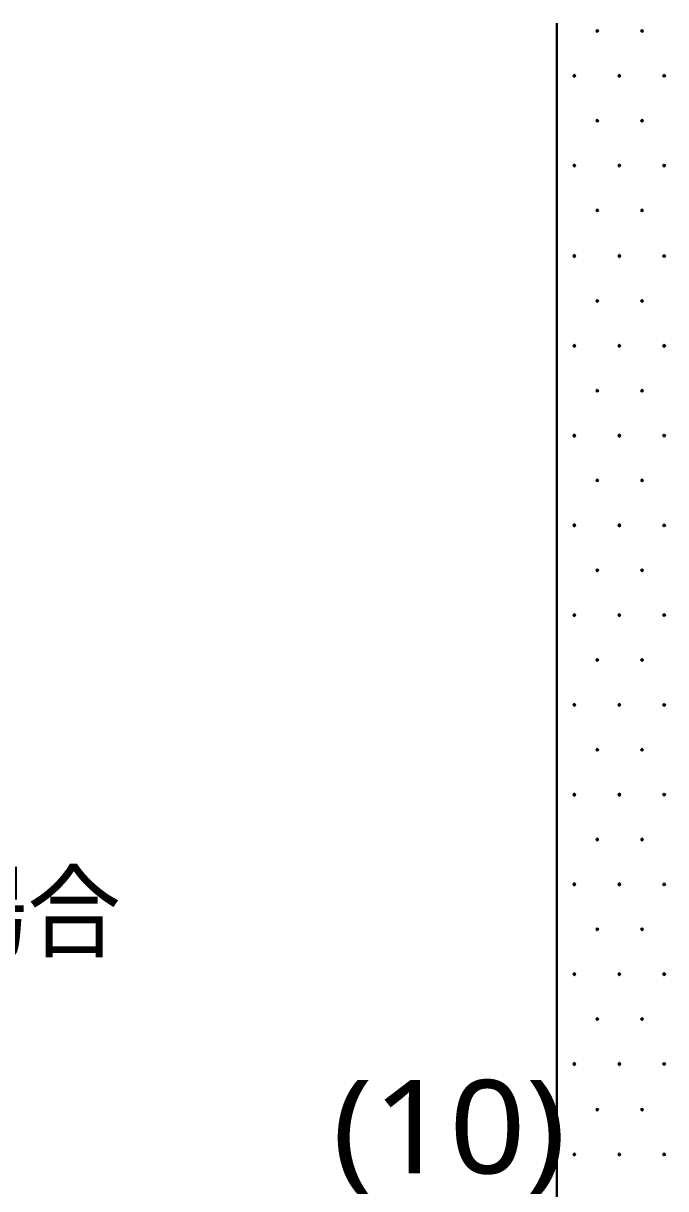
# Model space of a CAD drawing. Header units: millimetres. Extents: x 0 to 420, y 0 to 297.
# Drawn here: x 312.97 to 330.83, y 232.77 to 265.2 of the extents above; entities that cross this region are included whole.
import ezdxf
from ezdxf.enums import TextEntityAlignment as Align

# ---------------------------------------------------------------- set-up
doc = ezdxf.new("R2010")
doc.units = ezdxf.units.MM
doc.styles.add('kst32b', font='NotoSansJP-Variable.ttf')

msp = doc.modelspace()

# ---------------------------------------------------------------- hatches: boundary and pattern name
for points in [[(328.93, 265.028), (328.909, 265.007), (328.888, 264.985), (328.909, 264.964), (328.93, 264.943), (328.951, 264.964), (328.972, 264.985), (328.951, 265.007), (328.93, 265.028)], [(330.179, 265.028), (330.158, 265.007), (330.137, 264.985), (330.158, 264.964), (330.179, 264.943), (330.2, 264.964), (330.221, 264.985), (330.2, 265.007), (330.179, 265.028)], [(328.295, 263.779), (328.274, 263.758), (328.253, 263.737), (328.274, 263.715), (328.295, 263.694), (328.316, 263.715), (328.337, 263.737), (328.316, 263.758), (328.295, 263.779)], [(329.544, 263.779), (329.523, 263.758), (329.502, 263.737), (329.523, 263.715), (329.544, 263.694), (329.565, 263.715), (329.586, 263.737), (329.565, 263.758), (329.544, 263.779)], [(330.793, 263.779), (330.771, 263.758), (330.75, 263.737), (330.771, 263.715), (330.793, 263.694), (330.814, 263.715), (330.835, 263.737), (330.814, 263.758), (330.793, 263.779)], [(328.93, 262.53), (328.909, 262.509), (328.888, 262.488), (328.909, 262.467), (328.93, 262.446), (328.951, 262.467), (328.972, 262.488), (328.951, 262.509), (328.93, 262.53)], [(330.179, 262.53), (330.158, 262.509), (330.137, 262.488), (330.158, 262.467), (330.179, 262.446), (330.2, 262.467), (330.221, 262.488), (330.2, 262.509), (330.179, 262.53)], [(328.295, 261.281), (328.274, 261.26), (328.253, 261.239), (328.274, 261.218), (328.295, 261.197), (328.316, 261.218), (328.337, 261.239), (328.316, 261.26), (328.295, 261.281)], [(329.544, 261.281), (329.523, 261.26), (329.502, 261.239), (329.523, 261.218), (329.544, 261.197), (329.565, 261.218), (329.586, 261.239), (329.565, 261.26), (329.544, 261.281)], [(330.793, 261.281), (330.771, 261.26), (330.75, 261.239), (330.771, 261.218), (330.793, 261.197), (330.814, 261.218), (330.835, 261.239), (330.814, 261.26), (330.793, 261.281)], [(328.93, 260.032), (328.909, 260.011), (328.888, 259.99), (328.909, 259.969), (328.93, 259.948), (328.951, 259.969), (328.972, 259.99), (328.951, 260.011), (328.93, 260.032)], [(330.179, 260.032), (330.158, 260.011), (330.137, 259.99), (330.158, 259.969), (330.179, 259.948), (330.2, 259.969), (330.221, 259.99), (330.2, 260.011), (330.179, 260.032)], [(328.295, 258.762), (328.274, 258.741), (328.253, 258.72), (328.274, 258.699), (328.295, 258.678), (328.316, 258.699), (328.337, 258.72), (328.316, 258.741), (328.295, 258.762)], [(329.544, 258.762), (329.523, 258.741), (329.502, 258.72), (329.523, 258.699), (329.544, 258.678), (329.565, 258.699), (329.586, 258.72), (329.565, 258.741), (329.544, 258.762)], [(330.793, 258.762), (330.771, 258.741), (330.75, 258.72), (330.771, 258.699), (330.793, 258.678), (330.814, 258.699), (330.835, 258.72), (330.814, 258.741), (330.793, 258.762)], [(328.93, 257.514), (328.909, 257.492), (328.888, 257.471), (328.909, 257.45), (328.93, 257.429), (328.951, 257.45), (328.972, 257.471), (328.951, 257.492), (328.93, 257.514)], [(330.179, 257.514), (330.158, 257.492), (330.137, 257.471), (330.158, 257.45), (330.179, 257.429), (330.2, 257.45), (330.221, 257.471), (330.2, 257.492), (330.179, 257.514)], [(328.295, 256.265), (328.274, 256.244), (328.253, 256.222), (328.274, 256.201), (328.295, 256.18), (328.316, 256.201), (328.337, 256.222), (328.316, 256.244), (328.295, 256.265)], [(329.544, 256.265), (329.523, 256.244), (329.502, 256.222), (329.523, 256.201), (329.544, 256.18), (329.565, 256.201), (329.586, 256.222), (329.565, 256.244), (329.544, 256.265)], [(330.793, 256.265), (330.771, 256.244), (330.75, 256.222), (330.771, 256.201), (330.793, 256.18), (330.814, 256.201), (330.835, 256.222), (330.814, 256.244), (330.793, 256.265)], [(328.93, 255.016), (328.909, 254.995), (328.888, 254.974), (328.909, 254.953), (328.93, 254.931), (328.951, 254.953), (328.972, 254.974), (328.951, 254.995), (328.93, 255.016)], [(330.179, 255.016), (330.158, 254.995), (330.137, 254.974), (330.158, 254.953), (330.179, 254.931), (330.2, 254.953), (330.221, 254.974), (330.2, 254.995), (330.179, 255.016)], [(328.295, 253.767), (328.274, 253.746), (328.253, 253.725), (328.274, 253.704), (328.295, 253.682), (328.316, 253.704), (328.337, 253.725), (328.316, 253.746), (328.295, 253.767)], [(329.544, 253.767), (329.523, 253.746), (329.502, 253.725), (329.523, 253.704), (329.544, 253.682), (329.565, 253.704), (329.586, 253.725), (329.565, 253.746), (329.544, 253.767)], [(330.793, 253.767), (330.771, 253.746), (330.75, 253.725), (330.771, 253.704), (330.793, 253.682), (330.814, 253.704), (330.835, 253.725), (330.814, 253.746), (330.793, 253.767)], [(328.93, 252.518), (328.909, 252.497), (328.888, 252.476), (328.909, 252.455), (328.93, 252.434), (328.951, 252.455), (328.972, 252.476), (328.951, 252.497), (328.93, 252.518)], [(330.179, 252.518), (330.158, 252.497), (330.137, 252.476), (330.158, 252.455), (330.179, 252.434), (330.2, 252.455), (330.221, 252.476), (330.2, 252.497), (330.179, 252.518)], [(328.295, 251.27), (328.274, 251.248), (328.253, 251.227), (328.274, 251.206), (328.295, 251.185), (328.316, 251.206), (328.337, 251.227), (328.316, 251.248), (328.295, 251.27)], [(329.544, 251.27), (329.523, 251.248), (329.502, 251.227), (329.523, 251.206), (329.544, 251.185), (329.565, 251.206), (329.586, 251.227), (329.565, 251.248), (329.544, 251.27)], [(330.793, 251.27), (330.771, 251.248), (330.75, 251.227), (330.771, 251.206), (330.793, 251.185), (330.814, 251.206), (330.835, 251.227), (330.814, 251.248), (330.793, 251.27)], [(328.93, 250.021), (328.909, 249.999), (328.888, 249.978), (328.909, 249.957), (328.93, 249.936), (328.951, 249.957), (328.972, 249.978), (328.951, 249.999), (328.93, 250.021)], [(330.179, 250.021), (330.158, 249.999), (330.137, 249.978), (330.158, 249.957), (330.179, 249.936), (330.2, 249.957), (330.221, 249.978), (330.2, 249.999), (330.179, 250.021)], [(328.295, 248.772), (328.274, 248.751), (328.253, 248.729), (328.274, 248.708), (328.295, 248.687), (328.316, 248.708), (328.337, 248.729), (328.316, 248.751), (328.295, 248.772)], [(329.544, 248.772), (329.523, 248.751), (329.502, 248.729), (329.523, 248.708), (329.544, 248.687), (329.565, 248.708), (329.586, 248.729), (329.565, 248.751), (329.544, 248.772)], [(330.793, 248.772), (330.771, 248.751), (330.75, 248.729), (330.771, 248.708), (330.793, 248.687), (330.814, 248.708), (330.835, 248.729), (330.814, 248.751), (330.793, 248.772)], [(328.93, 247.523), (328.909, 247.502), (328.888, 247.481), (328.909, 247.459), (328.93, 247.438), (328.951, 247.459), (328.972, 247.481), (328.951, 247.502), (328.93, 247.523)], [(330.179, 247.523), (330.158, 247.502), (330.137, 247.481), (330.158, 247.459), (330.179, 247.438), (330.2, 247.459), (330.221, 247.481), (330.2, 247.502), (330.179, 247.523)], [(328.295, 246.274), (328.274, 246.253), (328.253, 246.232), (328.274, 246.211), (328.295, 246.189), (328.316, 246.211), (328.337, 246.232), (328.316, 246.253), (328.295, 246.274)], [(329.544, 246.274), (329.523, 246.253), (329.502, 246.232), (329.523, 246.211), (329.544, 246.189), (329.565, 246.211), (329.586, 246.232), (329.565, 246.253), (329.544, 246.274)], [(330.793, 246.274), (330.771, 246.253), (330.75, 246.232), (330.771, 246.211), (330.793, 246.189), (330.814, 246.211), (330.835, 246.232), (330.814, 246.253), (330.793, 246.274)], [(328.93, 245.025), (328.909, 245.004), (328.888, 244.983), (328.909, 244.962), (328.93, 244.941), (328.951, 244.962), (328.972, 244.983), (328.951, 245.004), (328.93, 245.025)], [(330.179, 245.025), (330.158, 245.004), (330.137, 244.983), (330.158, 244.962), (330.179, 244.941), (330.2, 244.962), (330.221, 244.983), (330.2, 245.004), (330.179, 245.025)], [(328.295, 243.776), (328.274, 243.755), (328.253, 243.734), (328.274, 243.713), (328.295, 243.692), (328.316, 243.713), (328.337, 243.734), (328.316, 243.755), (328.295, 243.776)], [(329.544, 243.776), (329.523, 243.755), (329.502, 243.734), (329.523, 243.713), (329.544, 243.692), (329.565, 243.713), (329.586, 243.734), (329.565, 243.755), (329.544, 243.776)], [(330.793, 243.776), (330.771, 243.755), (330.75, 243.734), (330.771, 243.713), (330.793, 243.692), (330.814, 243.713), (330.835, 243.734), (330.814, 243.755), (330.793, 243.776)], [(328.93, 242.528), (328.909, 242.506), (328.888, 242.485), (328.909, 242.464), (328.93, 242.443), (328.951, 242.464), (328.972, 242.485), (328.951, 242.506), (328.93, 242.528)], [(330.179, 242.528), (330.158, 242.506), (330.137, 242.485), (330.158, 242.464), (330.179, 242.443), (330.2, 242.464), (330.221, 242.485), (330.2, 242.506), (330.179, 242.528)], [(328.295, 241.279), (328.274, 241.258), (328.253, 241.237), (328.274, 241.215), (328.295, 241.194), (328.316, 241.215), (328.337, 241.237), (328.316, 241.258), (328.295, 241.279)], [(329.544, 241.279), (329.523, 241.258), (329.502, 241.237), (329.523, 241.215), (329.544, 241.194), (329.565, 241.215), (329.586, 241.237), (329.565, 241.258), (329.544, 241.279)], [(330.793, 241.279), (330.771, 241.258), (330.75, 241.237), (330.771, 241.215), (330.793, 241.194), (330.814, 241.215), (330.835, 241.237), (330.814, 241.258), (330.793, 241.279)], [(328.93, 240.03), (328.909, 240.009), (328.888, 239.988), (328.909, 239.966), (328.93, 239.945), (328.951, 239.966), (328.972, 239.988), (328.951, 240.009), (328.93, 240.03)], [(330.179, 240.03), (330.158, 240.009), (330.137, 239.988), (330.158, 239.966), (330.179, 239.945), (330.2, 239.966), (330.221, 239.988), (330.2, 240.009), (330.179, 240.03)], [(328.295, 238.781), (328.274, 238.76), (328.253, 238.739), (328.274, 238.718), (328.295, 238.696), (328.316, 238.718), (328.337, 238.739), (328.316, 238.76), (328.295, 238.781)], [(329.544, 238.781), (329.523, 238.76), (329.502, 238.739), (329.523, 238.718), (329.544, 238.696), (329.565, 238.718), (329.586, 238.739), (329.565, 238.76), (329.544, 238.781)], [(330.793, 238.781), (330.771, 238.76), (330.75, 238.739), (330.771, 238.718), (330.793, 238.696), (330.814, 238.718), (330.835, 238.739), (330.814, 238.76), (330.793, 238.781)], [(328.93, 237.532), (328.909, 237.511), (328.888, 237.49), (328.909, 237.469), (328.93, 237.448), (328.951, 237.469), (328.972, 237.49), (328.951, 237.511), (328.93, 237.532)], [(330.179, 237.532), (330.158, 237.511), (330.137, 237.49), (330.158, 237.469), (330.179, 237.448), (330.2, 237.469), (330.221, 237.49), (330.2, 237.511), (330.179, 237.532)], [(328.295, 236.283), (328.274, 236.262), (328.253, 236.241), (328.274, 236.22), (328.295, 236.199), (328.316, 236.22), (328.337, 236.241), (328.316, 236.262), (328.295, 236.283)], [(329.544, 236.283), (329.523, 236.262), (329.502, 236.241), (329.523, 236.22), (329.544, 236.199), (329.565, 236.22), (329.586, 236.241), (329.565, 236.262), (329.544, 236.283)], [(330.793, 236.283), (330.771, 236.262), (330.75, 236.241), (330.771, 236.22), (330.793, 236.199), (330.814, 236.22), (330.835, 236.241), (330.814, 236.262), (330.793, 236.283)], [(328.93, 235.013), (328.909, 234.992), (328.888, 234.971), (328.909, 234.95), (328.93, 234.929), (328.951, 234.95), (328.972, 234.971), (328.951, 234.992), (328.93, 235.013)], [(330.179, 235.013), (330.158, 234.992), (330.137, 234.971), (330.158, 234.95), (330.179, 234.929), (330.2, 234.95), (330.221, 234.971), (330.2, 234.992), (330.179, 235.013)], [(328.295, 233.765), (328.274, 233.743), (328.253, 233.722), (328.274, 233.701), (328.295, 233.68), (328.316, 233.701), (328.337, 233.722), (328.316, 233.743), (328.295, 233.765)], [(329.544, 233.765), (329.523, 233.743), (329.502, 233.722), (329.523, 233.701), (329.544, 233.68), (329.565, 233.701), (329.586, 233.722), (329.565, 233.743), (329.544, 233.765)], [(330.793, 233.765), (330.771, 233.743), (330.75, 233.722), (330.771, 233.701), (330.793, 233.68), (330.814, 233.701), (330.835, 233.722), (330.814, 233.743), (330.793, 233.765)]]:
    msp.add_hatch(color=7).paths.add_polyline_path(points)

# ---------------------------------------------------------------- linework, layer by layer
at = {"lineweight": 30}
msp.add_lwpolyline([(327.808, 265.197), (327.808, 230.124)], dxfattribs=at)
at = {"lineweight": 0}
for points in [[(328.93, 265.028), (328.909, 265.007), (328.888, 264.985), (328.909, 264.964), (328.93, 264.943), (328.951, 264.964), (328.972, 264.985), (328.951, 265.007)], [(330.179, 265.028), (330.158, 265.007), (330.137, 264.985), (330.158, 264.964), (330.179, 264.943), (330.2, 264.964), (330.221, 264.985), (330.2, 265.007)], [(328.295, 263.779), (328.274, 263.758), (328.253, 263.737), (328.274, 263.715), (328.295, 263.694), (328.316, 263.715), (328.337, 263.737), (328.316, 263.758)], [(329.544, 263.779), (329.523, 263.758), (329.502, 263.737), (329.523, 263.715), (329.544, 263.694), (329.565, 263.715), (329.586, 263.737), (329.565, 263.758)], [(330.793, 263.779), (330.771, 263.758), (330.75, 263.737), (330.771, 263.715), (330.793, 263.694), (330.814, 263.715), (330.835, 263.737), (330.814, 263.758)], [(328.93, 262.53), (328.909, 262.509), (328.888, 262.488), (328.909, 262.467), (328.93, 262.446), (328.951, 262.467), (328.972, 262.488), (328.951, 262.509)], [(330.179, 262.53), (330.158, 262.509), (330.137, 262.488), (330.158, 262.467), (330.179, 262.446), (330.2, 262.467), (330.221, 262.488), (330.2, 262.509)], [(328.295, 261.281), (328.274, 261.26), (328.253, 261.239), (328.274, 261.218), (328.295, 261.197), (328.316, 261.218), (328.337, 261.239), (328.316, 261.26)], [(329.544, 261.281), (329.523, 261.26), (329.502, 261.239), (329.523, 261.218), (329.544, 261.197), (329.565, 261.218), (329.586, 261.239), (329.565, 261.26)], [(330.793, 261.281), (330.771, 261.26), (330.75, 261.239), (330.771, 261.218), (330.793, 261.197), (330.814, 261.218), (330.835, 261.239), (330.814, 261.26)], [(328.93, 260.032), (328.909, 260.011), (328.888, 259.99), (328.909, 259.969), (328.93, 259.948), (328.951, 259.969), (328.972, 259.99), (328.951, 260.011)], [(330.179, 260.032), (330.158, 260.011), (330.137, 259.99), (330.158, 259.969), (330.179, 259.948), (330.2, 259.969), (330.221, 259.99), (330.2, 260.011)], [(328.295, 258.762), (328.274, 258.741), (328.253, 258.72), (328.274, 258.699), (328.295, 258.678), (328.316, 258.699), (328.337, 258.72), (328.316, 258.741)], [(329.544, 258.762), (329.523, 258.741), (329.502, 258.72), (329.523, 258.699), (329.544, 258.678), (329.565, 258.699), (329.586, 258.72), (329.565, 258.741)], [(330.793, 258.762), (330.771, 258.741), (330.75, 258.72), (330.771, 258.699), (330.793, 258.678), (330.814, 258.699), (330.835, 258.72), (330.814, 258.741)], [(328.93, 257.514), (328.909, 257.492), (328.888, 257.471), (328.909, 257.45), (328.93, 257.429), (328.951, 257.45), (328.972, 257.471), (328.951, 257.492)], [(330.179, 257.514), (330.158, 257.492), (330.137, 257.471), (330.158, 257.45), (330.179, 257.429), (330.2, 257.45), (330.221, 257.471), (330.2, 257.492)], [(328.295, 256.265), (328.274, 256.244), (328.253, 256.222), (328.274, 256.201), (328.295, 256.18), (328.316, 256.201), (328.337, 256.222), (328.316, 256.244)], [(329.544, 256.265), (329.523, 256.244), (329.502, 256.222), (329.523, 256.201), (329.544, 256.18), (329.565, 256.201), (329.586, 256.222), (329.565, 256.244)], [(330.793, 256.265), (330.771, 256.244), (330.75, 256.222), (330.771, 256.201), (330.793, 256.18), (330.814, 256.201), (330.835, 256.222), (330.814, 256.244)], [(328.93, 255.016), (328.909, 254.995), (328.888, 254.974), (328.909, 254.953), (328.93, 254.931), (328.951, 254.953), (328.972, 254.974), (328.951, 254.995)], [(330.179, 255.016), (330.158, 254.995), (330.137, 254.974), (330.158, 254.953), (330.179, 254.931), (330.2, 254.953), (330.221, 254.974), (330.2, 254.995)], [(328.295, 253.767), (328.274, 253.746), (328.253, 253.725), (328.274, 253.704), (328.295, 253.682), (328.316, 253.704), (328.337, 253.725), (328.316, 253.746)], [(329.544, 253.767), (329.523, 253.746), (329.502, 253.725), (329.523, 253.704), (329.544, 253.682), (329.565, 253.704), (329.586, 253.725), (329.565, 253.746)], [(330.793, 253.767), (330.771, 253.746), (330.75, 253.725), (330.771, 253.704), (330.793, 253.682), (330.814, 253.704), (330.835, 253.725), (330.814, 253.746)], [(328.93, 252.518), (328.909, 252.497), (328.888, 252.476), (328.909, 252.455), (328.93, 252.434), (328.951, 252.455), (328.972, 252.476), (328.951, 252.497)], [(330.179, 252.518), (330.158, 252.497), (330.137, 252.476), (330.158, 252.455), (330.179, 252.434), (330.2, 252.455), (330.221, 252.476), (330.2, 252.497)], [(328.295, 251.27), (328.274, 251.248), (328.253, 251.227), (328.274, 251.206), (328.295, 251.185), (328.316, 251.206), (328.337, 251.227), (328.316, 251.248)], [(329.544, 251.27), (329.523, 251.248), (329.502, 251.227), (329.523, 251.206), (329.544, 251.185), (329.565, 251.206), (329.586, 251.227), (329.565, 251.248)], [(330.793, 251.27), (330.771, 251.248), (330.75, 251.227), (330.771, 251.206), (330.793, 251.185), (330.814, 251.206), (330.835, 251.227), (330.814, 251.248)], [(328.93, 250.021), (328.909, 249.999), (328.888, 249.978), (328.909, 249.957), (328.93, 249.936), (328.951, 249.957), (328.972, 249.978), (328.951, 249.999)], [(330.179, 250.021), (330.158, 249.999), (330.137, 249.978), (330.158, 249.957), (330.179, 249.936), (330.2, 249.957), (330.221, 249.978), (330.2, 249.999)], [(328.295, 248.772), (328.274, 248.751), (328.253, 248.729), (328.274, 248.708), (328.295, 248.687), (328.316, 248.708), (328.337, 248.729), (328.316, 248.751)], [(329.544, 248.772), (329.523, 248.751), (329.502, 248.729), (329.523, 248.708), (329.544, 248.687), (329.565, 248.708), (329.586, 248.729), (329.565, 248.751)], [(330.793, 248.772), (330.771, 248.751), (330.75, 248.729), (330.771, 248.708), (330.793, 248.687), (330.814, 248.708), (330.835, 248.729), (330.814, 248.751)], [(328.93, 247.523), (328.909, 247.502), (328.888, 247.481), (328.909, 247.459), (328.93, 247.438), (328.951, 247.459), (328.972, 247.481), (328.951, 247.502)], [(330.179, 247.523), (330.158, 247.502), (330.137, 247.481), (330.158, 247.459), (330.179, 247.438), (330.2, 247.459), (330.221, 247.481), (330.2, 247.502)], [(328.295, 246.274), (328.274, 246.253), (328.253, 246.232), (328.274, 246.211), (328.295, 246.189), (328.316, 246.211), (328.337, 246.232), (328.316, 246.253)], [(329.544, 246.274), (329.523, 246.253), (329.502, 246.232), (329.523, 246.211), (329.544, 246.189), (329.565, 246.211), (329.586, 246.232), (329.565, 246.253)], [(330.793, 246.274), (330.771, 246.253), (330.75, 246.232), (330.771, 246.211), (330.793, 246.189), (330.814, 246.211), (330.835, 246.232), (330.814, 246.253)], [(328.93, 245.025), (328.909, 245.004), (328.888, 244.983), (328.909, 244.962), (328.93, 244.941), (328.951, 244.962), (328.972, 244.983), (328.951, 245.004)], [(330.179, 245.025), (330.158, 245.004), (330.137, 244.983), (330.158, 244.962), (330.179, 244.941), (330.2, 244.962), (330.221, 244.983), (330.2, 245.004)], [(328.295, 243.776), (328.274, 243.755), (328.253, 243.734), (328.274, 243.713), (328.295, 243.692), (328.316, 243.713), (328.337, 243.734), (328.316, 243.755)], [(329.544, 243.776), (329.523, 243.755), (329.502, 243.734), (329.523, 243.713), (329.544, 243.692), (329.565, 243.713), (329.586, 243.734), (329.565, 243.755)], [(330.793, 243.776), (330.771, 243.755), (330.75, 243.734), (330.771, 243.713), (330.793, 243.692), (330.814, 243.713), (330.835, 243.734), (330.814, 243.755)], [(328.93, 242.528), (328.909, 242.506), (328.888, 242.485), (328.909, 242.464), (328.93, 242.443), (328.951, 242.464), (328.972, 242.485), (328.951, 242.506)], [(330.179, 242.528), (330.158, 242.506), (330.137, 242.485), (330.158, 242.464), (330.179, 242.443), (330.2, 242.464), (330.221, 242.485), (330.2, 242.506)], [(328.295, 241.279), (328.274, 241.258), (328.253, 241.237), (328.274, 241.215), (328.295, 241.194), (328.316, 241.215), (328.337, 241.237), (328.316, 241.258)], [(329.544, 241.279), (329.523, 241.258), (329.502, 241.237), (329.523, 241.215), (329.544, 241.194), (329.565, 241.215), (329.586, 241.237), (329.565, 241.258)], [(330.793, 241.279), (330.771, 241.258), (330.75, 241.237), (330.771, 241.215), (330.793, 241.194), (330.814, 241.215), (330.835, 241.237), (330.814, 241.258)], [(328.93, 240.03), (328.909, 240.009), (328.888, 239.988), (328.909, 239.966), (328.93, 239.945), (328.951, 239.966), (328.972, 239.988), (328.951, 240.009)], [(330.179, 240.03), (330.158, 240.009), (330.137, 239.988), (330.158, 239.966), (330.179, 239.945), (330.2, 239.966), (330.221, 239.988), (330.2, 240.009)], [(328.295, 238.781), (328.274, 238.76), (328.253, 238.739), (328.274, 238.718), (328.295, 238.696), (328.316, 238.718), (328.337, 238.739), (328.316, 238.76)], [(329.544, 238.781), (329.523, 238.76), (329.502, 238.739), (329.523, 238.718), (329.544, 238.696), (329.565, 238.718), (329.586, 238.739), (329.565, 238.76)], [(330.793, 238.781), (330.771, 238.76), (330.75, 238.739), (330.771, 238.718), (330.793, 238.696), (330.814, 238.718), (330.835, 238.739), (330.814, 238.76)], [(328.93, 237.532), (328.909, 237.511), (328.888, 237.49), (328.909, 237.469), (328.93, 237.448), (328.951, 237.469), (328.972, 237.49), (328.951, 237.511)], [(330.179, 237.532), (330.158, 237.511), (330.137, 237.49), (330.158, 237.469), (330.179, 237.448), (330.2, 237.469), (330.221, 237.49), (330.2, 237.511)], [(328.295, 236.283), (328.274, 236.262), (328.253, 236.241), (328.274, 236.22), (328.295, 236.199), (328.316, 236.22), (328.337, 236.241), (328.316, 236.262)], [(329.544, 236.283), (329.523, 236.262), (329.502, 236.241), (329.523, 236.22), (329.544, 236.199), (329.565, 236.22), (329.586, 236.241), (329.565, 236.262)], [(330.793, 236.283), (330.771, 236.262), (330.75, 236.241), (330.771, 236.22), (330.793, 236.199), (330.814, 236.22), (330.835, 236.241), (330.814, 236.262)], [(328.93, 235.013), (328.909, 234.992), (328.888, 234.971), (328.909, 234.95), (328.93, 234.929), (328.951, 234.95), (328.972, 234.971), (328.951, 234.992)], [(330.179, 235.013), (330.158, 234.992), (330.137, 234.971), (330.158, 234.95), (330.179, 234.929), (330.2, 234.95), (330.221, 234.971), (330.2, 234.992)], [(328.295, 233.765), (328.274, 233.743), (328.253, 233.722), (328.274, 233.701), (328.295, 233.68), (328.316, 233.701), (328.337, 233.722), (328.316, 233.743)], [(329.544, 233.765), (329.523, 233.743), (329.502, 233.722), (329.523, 233.701), (329.544, 233.68), (329.565, 233.701), (329.586, 233.722), (329.565, 233.743)], [(330.793, 233.765), (330.771, 233.743), (330.75, 233.722), (330.771, 233.701), (330.793, 233.68), (330.814, 233.701), (330.835, 233.722), (330.814, 233.743)]]:
    msp.add_lwpolyline(points, close=True, dxfattribs=at)

# ---------------------------------------------------------------- texts
at = {"style": 'kst32b'}
for s, height, p, p2 in [('ピボットヒンジの場合', 2.0791, (289.687, 239.437), (315.676, 239.437)), ('(10)', 2.5989, (321.564, 233.193), (328.061, 233.193))]:
    msp.add_text(s, height=height, dxfattribs=at).set_placement(p, p2, align=Align.FIT)

doc.saveas('drawing.dxf')
